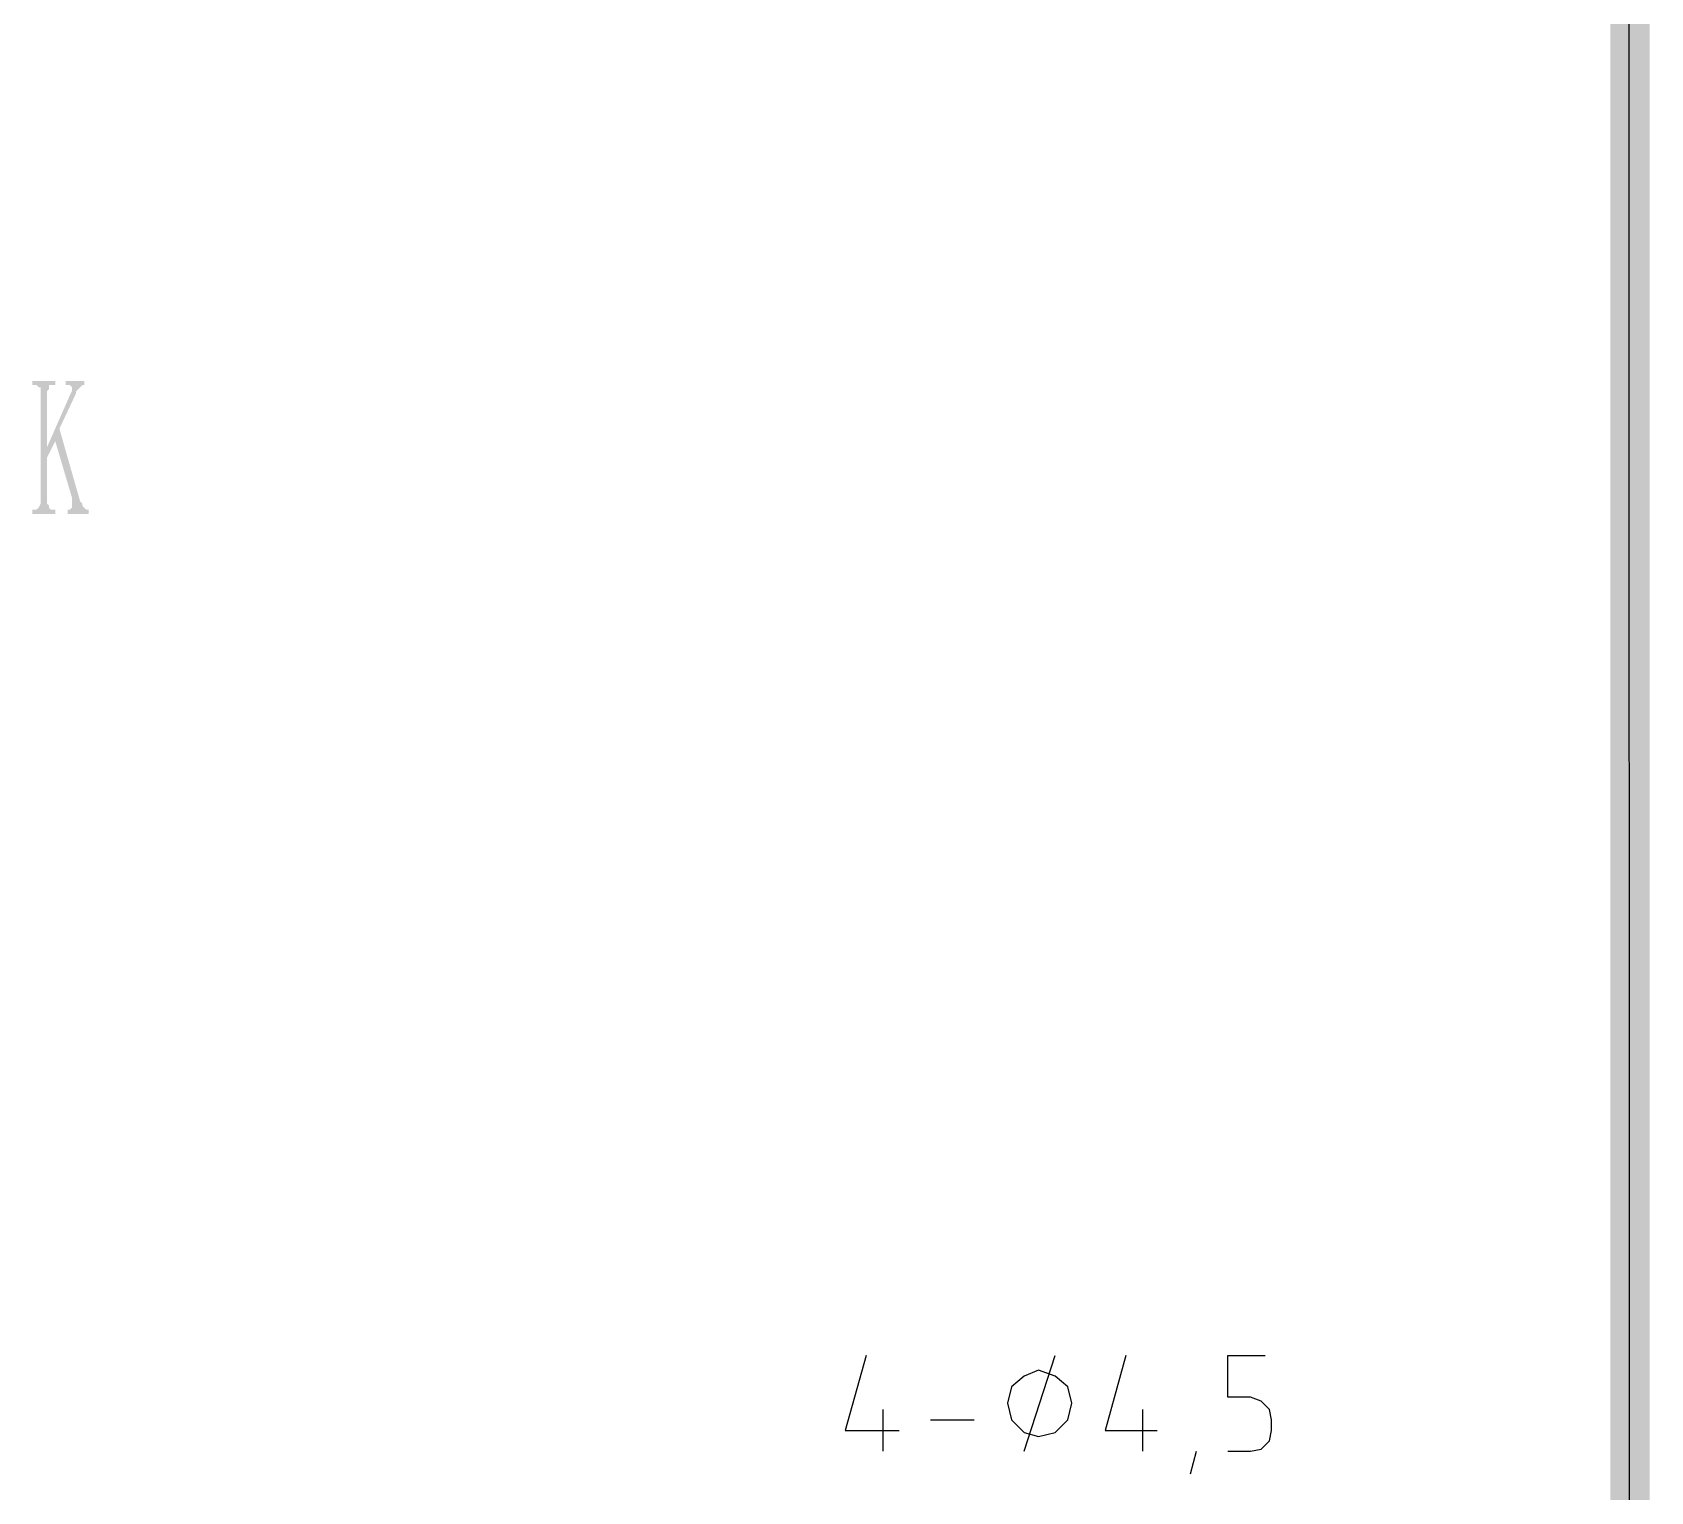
# Model space of a CAD drawing. Header units: millimetres. Extents: x -26542 to -511, y 85916 to 91363.
# Drawn here: x -924.8 to -511.5, y 90616.9 to 90989.7 of the extents above; entities that cross this region are included whole.
import ezdxf

# ---------------------------------------------------------------- set-up
doc = ezdxf.new("R2010")
doc.units = ezdxf.units.MM
doc.layers.add('PDF_Geometry', color=7, linetype='Continuous')
doc.layers.add('PDF_Solid Fills', color=7, linetype='Continuous')

msp = doc.modelspace()

# ---------------------------------------------------------------- hatches: boundary and pattern name
at = {"layer": 'PDF_Solid Fills', "transparency": 33554559, "extrusion": (-0.004685415688226653, -0.01745240643729066, 0.9998367168639969)}
for points in [[(-24183.36631052662, 88119.69491136447), (-24190.49346205825, 88107.33495845925), (-23306.89185272402, 84855.50410905108)], [(-24190.49346205825, 88107.33495845925), (-23306.89185272402, 84855.50410905108), (-23319.25175490696, 84862.6321131466)], [(-24456.90917174041, 87567.91051693447), (-24462.55038126686, 87566.39578438178), (-24462.274988082, 87565.37015734799), (-24461.24923062895, 87565.64558555512), (-24460.59872051876, 87565.2704686299), (-24460.08590700361, 87565.40816522297), (-24459.81051381887, 87564.38253818918), (-24452.37454765604, 87536.6893040794), (-24452.61196798994, 87535.52598045208), (-24452.98708491353, 87534.87547034025), (-24454.01284236857, 87534.60004213685), (-24453.73744918371, 87533.57441510679), (-24448.09623965912, 87535.0891476553), (-24448.37163284398, 87536.11477468908), (-24449.39725987776, 87535.8393815062), (-24450.04776998609, 87536.21449843189), (-24450.18546657765, 87536.72731194692), (-24450.83610710711, 87537.1023938558), (-24453.86557220807, 87548.38481290499), (-24454.55412520608, 87550.94914132962), (-24458.27207326808, 87564.79562796559), (-24457.89682592335, 87565.44617309049), (-24458.03452251491, 87565.95898660924), (-24458.17221910821, 87566.471800128), (-24457.65940559132, 87566.60949672107), (-24456.63377855741, 87566.88488990068)], [(-24449.72939124575, 87569.83837427944), (-24454.34484331543, 87568.59906993061), (-24454.06945013243, 87567.57344290009), (-24453.55663661554, 87567.71113949362), (-24453.04382309865, 87567.84883608716), (-24452.39331299032, 87567.47371916147), (-24452.2556163969, 87566.96090564271), (-24452.11791980546, 87566.44809212768), (-24452.35534013947, 87565.28476850037), (-24454.55399478681, 87550.94917634642), (-24453.86544178694, 87548.38484792132), (-24452.91570007429, 87553.03843828896), (-24452.71625259297, 87556.3907125732), (-24450.95459618024, 87566.2106717918), (-24451.09229277354, 87566.72348531056), (-24450.71704542695, 87567.37403043546), (-24450.34192850336, 87568.02454054775), (-24449.96681157791, 87568.67505065259), (-24449.45399806101, 87568.81274724565)], [(-24452.71639267053, 87556.39123425027), (-24452.91584015358, 87553.03895996604), (-24445.09518349823, 87540.29382024752), (-24444.95748690679, 87539.78100672876), (-24444.68209372205, 87538.75537969498), (-24444.54439713049, 87538.24256617995), (-24444.40670053719, 87537.7297526612), (-24444.78181746264, 87537.07924255682), (-24445.29463097954, 87536.94154596329), (-24445.0192377948, 87535.9159189295), (-24439.89097220823, 87537.29291987186), (-24440.16636539123, 87538.31854690192), (-24440.67917890812, 87538.18085031258), (-24441.32968901645, 87538.55596723408), (-24441.9801991249, 87538.93108415976), (-24442.1178957182, 87539.44389767479), (-24442.76840582653, 87539.81901460001)]]:
    msp.add_hatch(color=256, dxfattribs=at).paths.add_polyline_path(points)

# ---------------------------------------------------------------- linework, layer by layer
at = {"layer": 'PDF_Geometry', "lineweight": 25, "extrusion": (-0.004685415688226653, -0.01745240643729066, 0.9998367168639968)}
for points in [[(-24187.1171488926, 88113.18961947551), (-23313.39676300797, 84859.25560917752)], [(-24192.32133990375, 87381.09605611674), (-24192.49244848371, 87361.25695102941), (-24179.15877536498, 87364.83720250009)], [(-24147.01136335428, 87367.9710222464), (-24145.65348399116, 87393.62693625642)], [(-24128.21704189677, 87398.30883050291), (-24128.38815047848, 87378.46972541604), (-24115.56729087676, 87381.9122802969)], [(-24096.75405435113, 87381.46459508548), (-24091.11284482467, 87382.9793276377), (-24088.6864738334, 87384.18062411575), (-24087.18574529304, 87386.78273458965), (-24087.36148477602, 87389.48475960828), (-24088.04996773519, 87392.04882719088), (-24089.25133425009, 87394.47545902245), (-24091.8536355258, 87395.97585667996), (-24094.69309629523, 87396.31300075818), (-24100.33430581982, 87394.79826820595), (-24103.08837773779, 87405.05506022135), (-24093.85747359484, 87407.53366891947)], [(-24138.38379484881, 87382.93216302525), (-24140.51106465689, 87386.75953881256), (-24144.27668955794, 87388.49735680595), (-24148.79228746763, 87388.93422461906), (-24151.96915315022, 87386.43183789123), (-24154.35755129065, 87383.0415907558), (-24154.28153555025, 87378.66342859529), (-24152.15426574217, 87374.836052801), (-24148.25120508811, 87372.58535125572), (-24144.38585644646, 87372.52367040468), (-24140.55874149594, 87374.65087016998), (-24138.30777910654, 87378.55400086474), (-24138.38379484881, 87382.93216302525)], [(-24184.63831945928, 87368.86402576882), (-24181.88424754119, 87358.60723375343)], [(-24120.5340214523, 87386.07680016244), (-24117.77994953422, 87375.82000814332)], [(-24172.15460393031, 87369.46711988421), (-24161.38552007882, 87372.35874831025)], [(-24104.4699844158, 87373.34596031113), (-24104.44679809827, 87379.40011953237)]]:
    msp.add_lwpolyline(points, dxfattribs=at)

doc.saveas('drawing.dxf')
